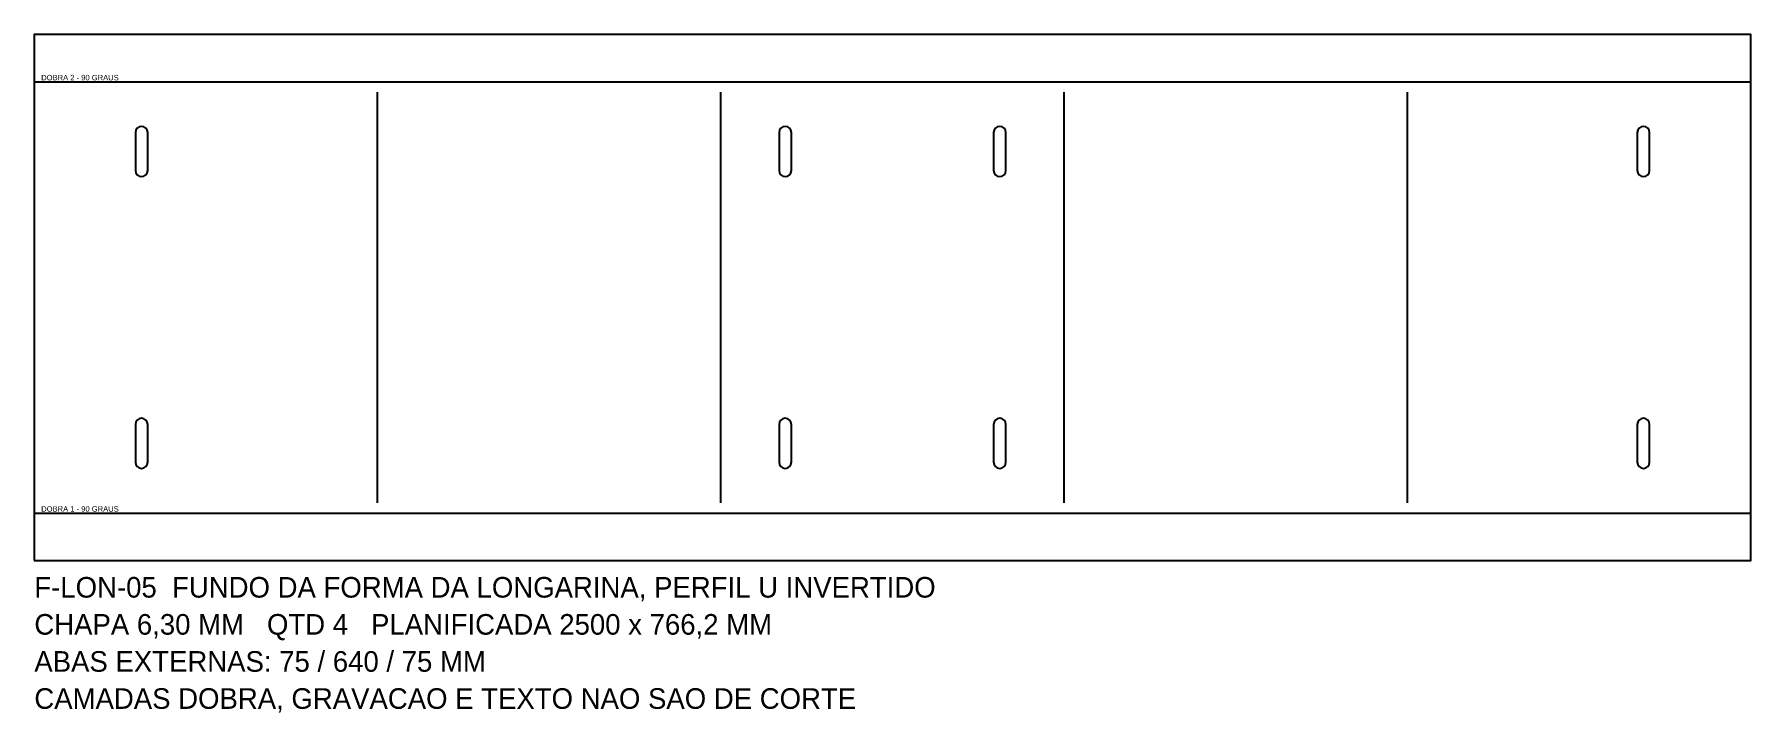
# Model space of a CAD drawing. Header units: millimetres. Extents: x 0 to 2500, y -222 to 766.
import ezdxf

# ---------------------------------------------------------------- set-up
doc = ezdxf.new("R2010")
doc.units = ezdxf.units.MM
doc.linetypes.add('DASHED', pattern=[1.524, 1.27, -0.254])
for name, color, linetype in [('CORTE', 7, 'CONTINUOUS'), ('DOBRA', 2, 'DASHED'), ('GRAVACAO', 4, 'DASHED'), ('TEXTO', 3, 'CONTINUOUS')]:
    doc.layers.add(name, color=color, linetype=linetype)

msp = doc.modelspace()

# ---------------------------------------------------------------- linework, layer by layer
at = {"layer": 'CORTE'}
msp.add_lwpolyline([(0, 0), (2500, 0), (2500, 766.2), (0, 766.2)], close=True, dxfattribs=at)
for points in [[(165.2, 568.1), (165.2, 623.1, 1), (147.2, 623.1), (147.2, 568.1, 1)], [(1102.8, 568.1), (1102.8, 623.1, 1), (1084.8, 623.1), (1084.8, 568.1, 1)], [(1415.2, 568.1), (1415.2, 623.1, 1), (1397.2, 623.1), (1397.2, 568.1, 1)], [(2352.8, 568.1), (2352.8, 623.1, 1), (2334.8, 623.1), (2334.8, 568.1, 1)], [(165.2, 143.1), (165.2, 198.1, 1), (147.2, 198.1), (147.2, 143.1, 1)], [(1102.8, 143.1), (1102.8, 198.1, 1), (1084.8, 198.1), (1084.8, 143.1, 1)], [(1415.2, 143.1), (1415.2, 198.1, 1), (1397.2, 198.1), (1397.2, 143.1, 1)], [(2352.8, 143.1), (2352.8, 198.1, 1), (2334.8, 198.1), (2334.8, 143.1, 1)]]:
    msp.add_lwpolyline(points, format="xyb", close=True, dxfattribs=at)
at = {"layer": 'DOBRA'}
for p, q in [((0, 697.2), (2500, 697.2)), ((0, 69.1), (2500, 69.1))]:
    msp.add_line(p, q, dxfattribs=at)
at = {"layer": 'GRAVACAO'}
for p, q in [((500, 84.1), (500, 682.2)), ((1000, 84.1), (1000, 682.2)), ((1500, 84.1), (1500, 682.2)), ((2000, 84.1), (2000, 682.2))]:
    msp.add_line(p, q, dxfattribs=at)

# ---------------------------------------------------------------- texts
at = {"layer": 'TEXTO'}
for s, height, p in [('DOBRA 2 - 90 GRAUS', 8, (10, 699.2)), ('DOBRA 1 - 90 GRAUS', 8, (10, 71.1)), ('F-LON-05  FUNDO DA FORMA DA LONGARINA, PERFIL U INVERTIDO', 30, (0, -54)), ('CHAPA 6,30 MM   QTD 4   PLANIFICADA 2500 x 766,2 MM', 30, (0, -108)), ('ABAS EXTERNAS: 75 / 640 / 75 MM', 30, (0, -162)), ('CAMADAS DOBRA, GRAVACAO E TEXTO NAO SAO DE CORTE', 30, (0, -216))]:
    msp.add_text(s, height=height, dxfattribs=at).set_placement(p)

doc.saveas('drawing.dxf')
